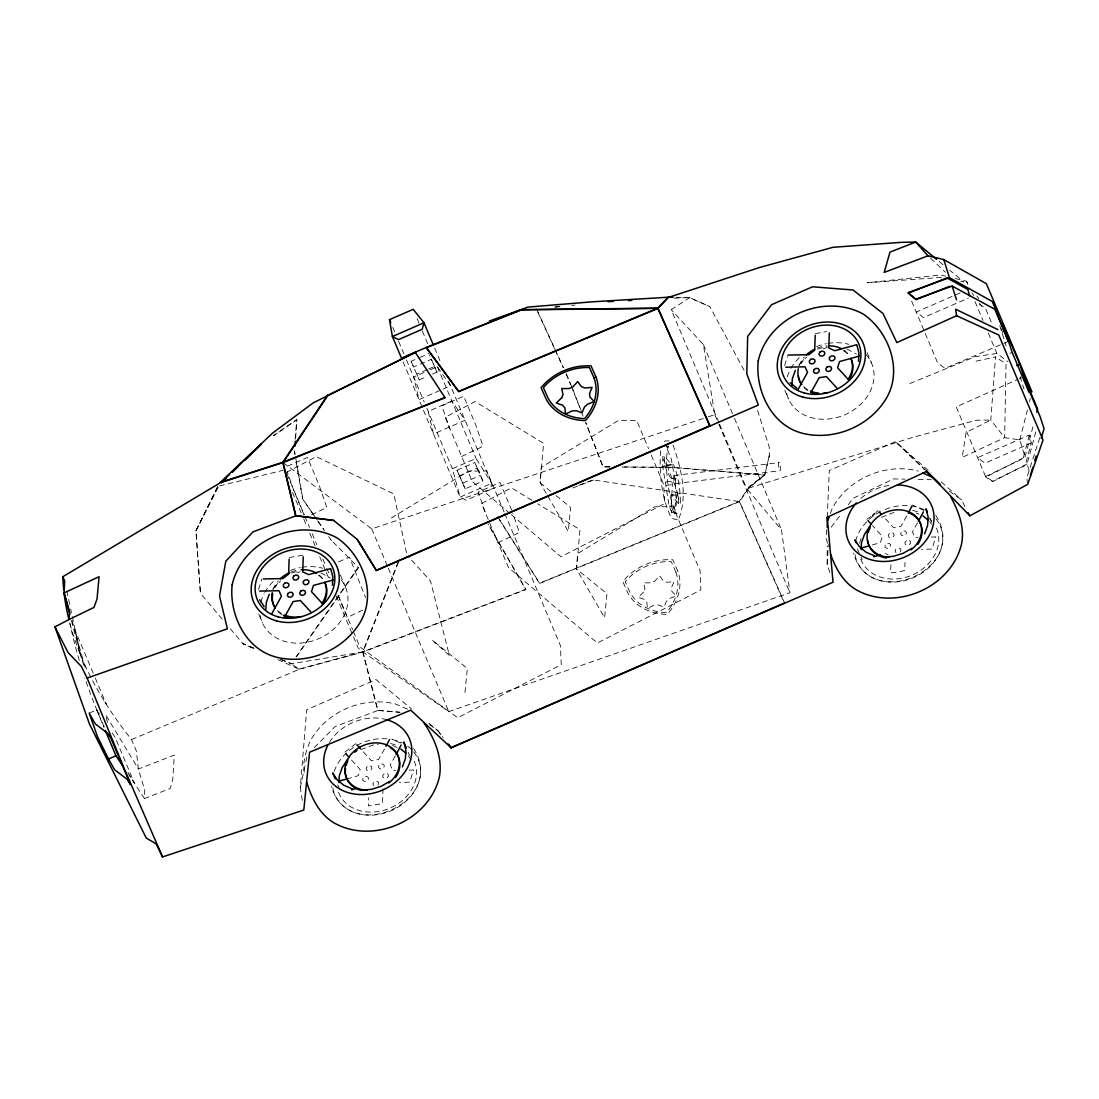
<?xml version="1.0" encoding="UTF-8"?>
<svg xmlns="http://www.w3.org/2000/svg" width="1099" height="1099" viewBox="0 0 1099 1099"><rect width="100%" height="100%" fill="white"/><g stroke="black" fill="none" stroke-linecap="round" stroke-linejoin="round"><path stroke-width="0.75" stroke-dasharray="5 3.75" d="M829.855 572.538L827.19 564.474L827.217 545.915M497.668 516.571L539.719 583.404L739.558 501.597L748.804 488.08L764.767 475.043L769.286 455.824L769.273 447.114L756.964 408.581M671.777 512.422L669.167 506.227L662.724 466.388L662.752 456.635L664.716 456.401L671.901 465.083L673.591 464.712C678.426 476.774 680.418 490.333 680.363 503.301L678.385 503.548L671.214 494.852L671.777 512.422L673.742 512.175L677.286 494.097L671.214 494.852M673.742 512.175L671.132 505.98L672.409 484.632C671.118 474.727 661.79 467.089 664.716 456.401M678.385 503.548C679.429 489.975 670.624 478.381 667.505 465.468L665.815 465.839L662.752 456.635M383.002 788.78L382.452 803.589L368.344 805.924L368.728 797.792M107.455 722.4L105.696 714.858L138.364 768.998L174.288 755.123L172.845 778.806L170.249 788.478L144.491 798.561L144.725 790.085L138.364 768.998L136.317 750.864L131.509 739.6A724.681 361.832 12.7 0 1 91.519 678.633M827.259 517.244L829.292 470.523L895.493 441.661L931.059 472.955M890.946 564.721L890.561 572.854L897.828 572.194L904.656 570.518L905.04 562.468M826.558 529.787L826.132 537.906L828.261 546.368M827.19 564.474L828.33 544.664M976.104 361.186L995.529 356.9L990.79 420.038L1004.665 437.649L1019.803 439.888L1025.024 456.937L985.83 477.145L956.226 406.932L1017.811 379.402M295.164 439.339L296.73 419.488L273.5 435.479M295.617 437.869L297.046 419.681L273.816 435.671M302.294 800.415L300.288 787.598L306.69 709.748L375.995 679.553L411.685 709.061M660.54 450.672C659.221 472.419 661.158 495.319 670.088 515.404C671.503 518.893 676.682 521.242 679.333 517.766M464.973 692.466L467.35 668.426L432.113 640.016L449.381 655.499L430.561 581.165L408.086 556.149M300.288 787.598L307.418 754.697M769.259 455.728L764.712 474.933L746.702 488.602L781.526 529.924L789.879 592.746L448.777 711.602L362.958 651.927L358.164 647.998L352.861 635.414M258.553 589.517L261.905 578.994M784.645 365.624L787.461 356.488M1019.803 439.888L1027.373 410.092M1029.475 401.822L1030.312 398.511M1025.024 456.937L1033.692 423.843M1029.323 435.122L1023.142 458.599L985.556 476.513L992.562 481.128L1025.202 465.523L1031.26 443.007L1029.323 435.122L977.615 457.665L984.992 463.187L1031.26 443.007M1029.049 470.413L1027.098 463.902L1036.467 429.517M1039.791 437.649L1026.741 477.928L1027.455 482.749M666.145 446.647L668.192 446.51C663.837 464.369 668.329 502.009 677.204 513.59L674.552 513.219L675.638 512.958L673.921 514.277L675.212 512.546L674.662 513.453L676.297 504.139L675.39 481.898L671.187 458.558L666.104 446.4L666.873 447.142M830.336 513.604L832.286 508.219C848.373 478.573 885.148 462.693 917.802 470.935L918.338 471.155M398.113 562.097L362.684 651.858L377.658 710.297L399.693 712.166M398.429 562.29L363 652.05L377.974 710.476L400.009 712.358M377.987 785.057L378.784 783.134L377.85 781.471L375.734 781.046L373.66 782.117L372.863 784.04L373.797 785.703M900.205 551.986L901.001 550.049L900.067 548.401L897.938 547.975L895.877 549.033L895.067 550.97L896.001 552.632M222.204 619.149L200.444 593.336L195.938 530.831L217.849 486.198M217.904 486.308L195.965 530.899L200.444 593.336M668.192 446.524L667.643 447.43L668.59 446.139M679.003 518.206C687.974 495.306 681.037 467.542 673.014 445.013M195.938 530.831L219.003 485.662M384.499 749.051L378.551 759.546L371.338 760.645L361.447 749.848M395.297 755.961L390.227 764.877L392.686 770.413L395.681 770.413M906.716 515.981L900.768 526.476L893.542 527.575L883.665 516.777M917.5 522.89L912.445 531.806L914.89 537.342L917.899 537.342M358.164 567.414L296.098 656.735M272.799 589.023L280.643 580.904M798.877 365.129L806.721 356.996M499.18 519.291L539.403 583.226L739.242 501.405L748.488 487.901L764.451 474.85L671.104 467.254L621.649 466.896M296.414 656.927L358.48 567.606L330.25 539.142M669.154 440.974L665.225 440.891L662.752 443.24M831.187 527.177L841.202 514.016M848.208 504.812L853.222 498.232L893.556 478.903L905.081 479.15M314.341 747.65L335.113 726.521L377.974 710.476M355.87 743.625L344.605 752.348M875.917 512.505L878.087 510.554M866.809 519.278L871.493 516.187M718.911 422.675L671.269 309.671L689.595 297.692L709.858 306.662M391.381 517.931L468.408 471.1L486.843 471.018L504.07 511.9M360.719 749.642L373.275 744.957L378.193 744.531M881.467 517.409L893.872 512.381M286.331 472.378L316.306 456.662L393.772 493.904L406.973 554.899M1027.098 463.902L992.754 481.596L985.83 477.145M311.47 514.827L326.843 507.491L319.136 485.209L307.459 457.486L287.169 466.333M461.539 456.538L483.065 446.263L475.359 423.98L463.682 396.258L441.825 405.792L449.862 428.816M497.916 542.782L519.429 532.52L512.835 513.412M362.711 610.069L347.339 617.404L338.245 595.85M1019.35 378.715L1023.966 376.655M432.553 374.058L436.99 372.135L431.412 359.249L413.526 367.025L411.108 361.283L418.513 358.054M419.997 357.409L428.885 353.535M427.181 369.621L416.809 374.141L419.227 379.869L426.632 376.641M428.651 368.976L434.572 366.393M424.049 372.492L413.677 376.998L418.994 399.61L441.551 389.774M429.97 369.91L437.375 366.681L450.576 385.845L443.062 389.128M448.584 381.119L491.679 483.326L460.096 497.105L452.362 468.751L476.059 458.434L491.679 483.326L489.866 489.879L466.182 500.196L460.096 497.105L403.031 361.763M457.047 470.235L474.823 462.487L480.51 475.345L482.928 481.087L465.165 488.821L457.047 470.235L465.165 488.821M459.464 475.977L477.241 468.229L474.823 462.487M462.748 483.093L480.51 475.345M338.547 561.891L349.468 557.124L365.555 597.581M960.1 292.952L916.223 312.075L923.6 317.584L968.329 298.09M89.198 713.141L96.616 709.899L99.363 713.965M1008.415 341.418L945.016 368.357L937.612 362.807L910.274 297.939M1009.816 353.383L1012.179 352.381M131.509 739.6L299.244 669.318L363 652.05L525.968 589.559L488.437 524.305M909.876 383.524L975.211 356.68L996.889 353.452L1007.989 361.75M578.706 485.387L593.062 479.906L739.558 501.597L784.741 603.172M572.648 487.997L593.391 480.098M283.144 462.652L371.737 528.866L706.657 417.345M708.292 416.809L714.79 414.639L703.374 344.578L671.269 309.671M823.124 348.891L826.338 347.875M297.046 572.785L300.247 571.782M748.804 488.08L913.159 437.265L976.365 420.244L990.79 420.038L966.021 432.498L962.216 457.404L1004.665 437.649L1006.025 364.016L995.529 356.9M872.221 545.022L880.381 542.645L882.401 536.422L872.441 525.542M346.735 779.054L358.178 775.715L360.184 769.492L350.224 758.612M298.928 669.126L362.684 651.858L525.652 589.366L488.121 524.113M815.307 333.643L826.503 331.568M219.539 485.909L283.226 470.262M289.229 557.536L303.324 555.201M362.958 651.927L291.469 663.755L280.492 659.208M666.571 464.987L672.657 464.245M662.724 466.388L664.689 466.141M665.815 465.839L671.901 465.083M674.127 475.537L779.054 462.583M671.269 478.752L677.341 477.996M665.76 481.939L671.846 481.197M675.02 483.656A4.094 0.769 83 0 0 675.047 477.722A4.094 0.769 83 0 0 673.66 477.419A4.094 0.769 83 0 0 675.02 483.656L779.96 470.702A4.094 0.769 83 0 0 779.974 464.767A4.094 0.769 83 0 0 778.587 464.465A4.094 0.769 83 0 0 779.96 470.702M666.324 485.387L672.409 484.632M678.426 493.794L680.391 493.561M670.637 495.622L676.723 494.866M669.167 506.227L671.132 505.98M554.707 307.006L561.383 306.291M555.022 307.198L563.361 306.305M571.714 305.412L575.052 305.055M941.417 277.401L867.386 282.745L940.785 274.997L945.593 276.165M674.03 298.186L689.54 297.582L709.817 306.566L745.671 373.262M931.306 537.081L935.744 536.903L931.979 549.06L921.566 549.473M409.103 770.152L413.526 769.973L409.776 782.131L399.349 782.557M676.228 297.293L689.54 297.582M609.711 466.8L602.884 466.745L585.588 422.552M610.027 466.993L603.2 466.938L585.918 422.744M621.965 467.075L671.42 467.446L764.767 475.043M918.256 479.425L931.416 479.714M960.746 281.371L963.96 282.045L949.632 270.162M955.21 278.5L966.433 281.207L969.277 285.245M924.08 510.582L912.5 505.1M400.476 743.089L391.78 738.981M253.828 648.149L242.852 643.602L229.801 628.133M253.869 648.231L242.879 643.671L253.553 648.52M280.533 659.304L291.51 663.865M846.958 349.015L856.533 354.125M916.113 513.013L918.874 514.195M320.881 572.909L330.456 578.019M407.523 709.075L395.585 704.019C362.945 695.763 326.169 711.644 310.069 741.289L309.836 741.839C305.769 752.087 301.785 763.791 304.835 774.836M392.522 745.493L398.058 747.856M277.923 659.606L299.244 669.318L291.194 663.672M885.176 553.443L888.171 554.816M979.195 303.956L985.363 308.091L991.353 322.295M531.889 500.279L511.488 487.846L481.513 503.562L508.535 567.634L597.334 643.011L700.915 589.902L700.063 570.821L673.041 506.735L654.606 506.804L577.593 553.649L576.508 569.048L604.601 617.734L606.991 593.694L576.508 569.048L579.97 529.622L537.713 503.837M949.344 491.198L961.543 499.798L965.128 506.955M429.736 724.639L438.13 730.917L443.172 737.443M550.75 491.377L540.145 482.804L541.216 467.405L618.242 420.56L636.678 420.477L648.534 448.612M556.053 495.663L570.628 507.45L568.238 531.476L547.81 496.075M939.205 261.507L944.412 265.834M428.871 723.266L438.13 730.917M510.046 513.535L472.172 481.389L445.15 417.304L475.125 401.588L543.607 443.364L540.145 482.804L546.959 494.605M511.351 514.634L560.971 556.753L664.552 503.644L663.7 484.563L651.171 454.862M941.225 481.898L961.543 499.798M930.51 258.169L945.483 272.25M925.55 470.207L895.493 441.661L924.905 469.864M437.814 730.725L442.856 737.25M971.846 292.829L973.81 295.521M979.731 303.599L981.695 306.305M976.846 296.002L978.742 298.681M317.199 519.951L302.898 499.18L295.425 456.071M318.161 521.338L323.889 529.636M328.656 536.559L332.475 542.095M314.026 515.61L302.568 499.001L295.974 460.852M317.845 521.146L324.521 530.831M112.208 732.951L114.955 737.017L134.298 782.886L128.803 774.754M929.672 521.379L931.485 524.168M408.361 755.851L411.081 760.027M104.886 702.041L106.328 704.267L93.896 674.772M536.669 309.149L563.499 367.808M566.328 373.976L572.318 388.016M537.768 312.047L554.707 349.097M555.421 350.636L563.183 367.616M566.012 373.784L570.766 384.664M783.01 599.862L739.242 501.405M861.053 557.275L862.138 559.721M436.99 372.135L429.489 354.977M477.241 468.229L482.928 481.087M411.108 361.283L419.227 379.869M857.344 548.923L859.308 553.346M1001.079 328.67L1003.016 333.272M966.433 281.207L967.752 284.353M975.033 301.634L982.987 320.482M988.276 333.038L996.889 353.452M867.111 352.587L871.452 362.904M935.771 515.445C970.238 568.293 870.381 613.324 853.483 553.058M929.781 517.849L931.677 522.341M784.81 390.2L788.546 399.047M703.374 344.578L733.844 416.837M734.503 418.403L781.526 529.924M719.57 424.241L746.702 488.602M714.79 414.639L718.114 422.524M718.773 424.09L789.879 592.746M511.736 510.238L500.045 482.516L478.189 492.036L486.225 515.074M504.743 513.467L560.421 645.553L561.273 664.634L457.706 717.743L359.909 646.899L353.287 631.183M434.627 347.998L440.603 362.189M417.112 318.628L419.076 323.285M422.346 331.033L428.225 344.976M437.375 366.681L476.059 458.434M392.769 327.406L394.733 332.063M398.649 341.363L403.882 353.754M406.493 359.95L424.228 402.028M426.865 408.279L452.362 468.751M371.737 528.866L387.672 566.672M388.332 568.252L448.777 711.602M340.402 575.011L345.374 586.797M413.554 748.515C448.021 801.363 348.163 846.395 331.266 786.128M408.196 752.417L409.46 755.411M286.99 473.944L304.231 514.827M304.89 516.406L309.533 527.41M312.185 533.702L316.828 544.706M322.79 558.855L326.101 566.713M326.774 568.293L329.425 574.571M338.039 595.012L352.628 629.603M304.025 514.689L293.639 490.044L287.21 471.622M292.513 492.283L303.118 517.45M303.777 519.016L307.102 526.888M309.753 533.18L315.056 545.763M319.699 556.767L325.661 570.931M326.334 572.497L328.986 578.788M336.28 596.098L352.188 633.835M337.764 784.892L339.66 789.398M258.732 614.094L262.469 622.941M93.236 673.22L74.924 629.768L80.502 655.128L84.541 667.56M96.616 709.899L103.952 727.304M572.936 389.596L582.209 413.265M571.384 386.244L580.657 409.927M581.275 411.507L583.129 416.233M677.286 494.097L680.363 503.301M1020.078 376.559L1024.021 389.156M999.788 325.592L1006.176 346.02M72.012 620.44L85.392 668.329M71.449 620.729L80.502 655.128L70.679 609.025M66.805 590.905L70.322 607.376M294.573 451.098L295.136 454.409M294.257 450.906L294.82 454.23M144.491 798.561A1491.288 861.753 -23.9 0 1 127.951 772.35M104.213 726.879A1491.288 861.753 -23.9 0 1 84.87 678.028M79.307 660.444A1491.288 861.753 -23.9 0 1 69.718 622.872M860.902 498.369A45.224 36.913 -22.9 0 1 889.531 485.373M413.691 751.95A45.224 36.913 -22.9 0 1 390.502 811.035A45.224 36.913 -22.9 0 1 332.544 785.634M334.22 771.416A45.224 36.913 -22.9 0 1 355.485 746.235M356.955 745.397A45.224 36.913 -22.9 0 1 390.612 739.256M392.178 739.545A45.224 36.913 -22.9 0 1 402.289 742.965M407.702 746.262A45.224 36.913 -22.9 0 1 411.507 749.532M414.199 761.126A40.924 33.396 -22.9 0 1 387.741 809.015A40.924 33.396 -22.9 0 1 337.736 789.7M390.447 743.583A40.924 33.396 -22.9 0 1 398.223 745.919M866.177 354.785A45.224 36.913 -22.9 0 1 845.845 414.323A45.224 36.913 -22.9 0 1 786.293 391.299M787.324 376.902A45.224 36.913 -22.9 0 1 790.112 369.896M790.84 368.536A45.224 36.913 -22.9 0 1 799.715 357.271M816.598 346.583A45.224 36.913 -22.9 0 1 826.283 343.699M827.918 343.41A45.224 36.913 -22.9 0 1 848.744 344.33M341.157 579.915A45.224 36.913 -22.9 0 1 318.875 638.615A45.224 36.913 -22.9 0 1 260.202 615.206M260.861 602.225A45.224 36.913 -22.9 0 1 264.035 593.79M264.749 592.443A45.224 36.913 -22.9 0 1 273.637 581.179M290.521 570.477A45.224 36.913 -22.9 0 1 300.206 567.592M301.84 567.304A45.224 36.913 -22.9 0 1 322.666 568.238M329.37 742.484A45.224 36.913 -22.9 0 1 386.491 719.625M935.895 518.879A45.224 36.913 -22.9 0 1 912.72 577.964A45.224 36.913 -22.9 0 1 854.747 552.55M855.599 541.189A45.224 36.913 -22.9 0 1 873.485 515.912M876.26 514.044A45.224 36.913 -22.9 0 1 880.67 511.53M885.258 509.441A45.224 36.913 -22.9 0 1 924.506 509.895M281.976 614.684A27.997 22.845 -22.9 0 1 277.182 610.769M274.874 587.69A27.997 22.845 -22.9 0 1 278.72 582.058M291.661 573.101A27.997 22.845 -22.9 0 1 300.123 571.04M318.49 575.272A27.997 22.845 -22.9 0 1 321.966 578.335M281.481 613.544A27.997 22.845 -22.9 0 1 276.687 609.615M273.088 589.559A27.997 22.845 -22.9 0 1 278.239 580.904M291.18 571.961A27.997 22.845 -22.9 0 1 299.642 569.886M319.26 575.079A27.997 22.845 -22.9 0 1 323.326 579.585M936.417 528.056A40.924 33.396 -22.9 0 1 910.796 575.615A40.924 33.396 -22.9 0 1 860.366 558.045M859.665 543.304A40.924 33.396 -22.9 0 1 861.479 537.301M912.665 510.513A40.924 33.396 -22.9 0 1 920.426 512.848M929.534 518.604A40.924 33.396 -22.9 0 1 931.636 520.706M808.053 390.791A27.997 22.845 -22.9 0 1 803.259 386.862M800.951 363.796A27.997 22.845 -22.9 0 1 804.798 358.15M817.738 349.207A27.997 22.845 -22.9 0 1 827.629 347.023M843.249 350.526A27.997 22.845 -22.9 0 1 848.043 354.441M807.573 389.637A27.997 22.845 -22.9 0 1 802.765 385.722M799.165 365.665A27.997 22.845 -22.9 0 1 804.317 357.01M817.258 348.067A27.997 22.845 -22.9 0 1 827.149 345.869M844.087 350.224A27.997 22.845 -22.9 0 1 849.403 355.691M90.722 677.053A724.681 361.832 12.7 0 1 69.649 622.46M643.616 592.059L638.244 597.307L644.605 599.518L646.858 602.266L647.393 608.406L654.056 605.192L658.287 605.027L663.947 607.088L666.241 601.565L669.209 598.584L676.105 595.892L671.901 591.331L671.393 587.841L674.044 581.701L666.75 582.264L663.274 580.876L659.62 575.89L654.729 581.206L650.938 582.855L643.684 582.827L644.921 588.885L643.616 592.059M362.931 778.174L362.821 780.125L364.36 781.375L366.626 781.183L368.302 779.658L368.412 777.694L366.874 776.444L364.607 776.636L362.931 778.174M885.148 545.09L885.038 547.055L886.563 548.305L888.83 548.113L890.52 546.588L890.616 544.623L889.091 543.373L886.824 543.565L885.148 545.09M378.921 765.289L378.468 767.253L379.718 768.723L381.944 768.847L383.839 767.528L384.293 765.563L383.043 764.093L380.817 763.97L378.921 765.289M901.139 532.218L900.672 534.183L901.922 535.653L904.147 535.776L906.043 534.457L906.51 532.493L905.26 531.009L903.035 530.899L901.139 532.218M367.231 766.511L366.104 768.352L366.709 770.165L368.687 770.88L370.871 770.083L371.998 768.242L371.393 766.443L369.415 765.728L367.231 766.511M889.448 533.441L888.322 535.282L888.912 537.081L890.891 537.809L893.089 537.013L894.201 535.172L893.611 533.372L891.632 532.644L889.448 533.441M384.142 773.806L382.713 775.496L382.96 777.405L384.746 778.408L386.999 777.913L388.414 776.21L388.167 774.3L386.395 773.298L384.142 773.806M906.345 540.722L904.93 542.425L905.178 544.335L906.95 545.338L909.203 544.829L910.631 543.126L910.37 541.23L908.598 540.227L906.345 540.722M451.881 401.08L428.184 411.411L433.501 434.023L465.083 420.258L451.881 401.08M677.863 571.219L672.78 559.748A50.733 41.405 -22.9 0 0 622.803 581.536L627.886 593.007A53.343 43.52 -22.9 0 0 667.189 614.41A53.329 43.52 -22.9 0 0 677.863 571.219M675.912 572.139L671.255 561.616A48.59 39.646 -22.9 0 0 625.221 581.687L629.892 592.21A51.186 41.762 -22.9 0 0 666.42 612.679A51.186 41.776 -22.9 0 0 675.912 572.139"/><path stroke-width="1.5" d="M827.245 527.369L827.259 517.244L926.745 471.347L940.016 484.178M289.147 559.144L288.625 574.049L282.91 578.569L263.389 578.939M303.255 556.836L302.733 571.878L308.709 574.612L330.085 568.76M815.224 335.25L814.702 350.155L809.001 354.675L787.983 355.101M829.333 332.942L828.811 347.985L834.787 350.718L856.162 344.852M265.889 609.492L266.26 602.678L269.241 594.229M332.406 585.272L332.86 576.755L330.758 568.732M338.904 782.68L339.275 775.853L342.27 767.404L347.586 759.601M791.967 385.598L792.338 378.784L795.333 370.336M858.484 361.379L858.937 352.861L856.835 344.839M861.121 549.61L861.479 542.782L864.473 534.334L869.804 526.531M294.958 446.139L295.356 441.18M827.259 517.244L833.042 582.223L451.222 747.87L410.779 710.146L309.575 752.211L303.805 810.018L162.556 856.932L156.195 843.936L146.236 838.015L89.404 723.87L54.95 626.828L69.017 619.561L69.704 612.184L64.099 592.869L64.704 581.028L62.835 576.714L220.542 482.653L283.102 462.528L445.081 397.728L415.216 352.271L313.215 402.866L272.538 433.13L220.226 482.461L282.786 462.336L444.765 397.536M1036.728 412.262L1037.593 408.952L1023.966 376.655M1030.491 475.29L1032.826 467.24M1034.709 460.811L1036.11 455.975M1041.248 438.281L1044.05 428.624L1040.039 416.425L1026.493 384.293M402.426 766.91L405.421 758.461L405.874 749.93L403.773 741.921L406.3 747.911M828.055 520.047L829.196 516.832M924.63 533.839L927.625 525.391L928.092 516.86L925.976 508.851L927.24 511.846M271.961 613.434L281.44 596.249L278.981 590.712L259.625 591.097M284.27 617.528L293.117 601.593L300.343 600.48L311.333 612.528M385.955 746.331L389.568 739.531M396.135 754.464L401.149 744.998M798.039 389.527L807.518 372.355L805.072 366.819L785.703 367.203M811.076 392.261L819.195 377.699L826.421 376.586L837.411 388.634M908.159 513.26L911.772 506.46M918.352 521.393L923.352 511.928M327.681 395.049L282.786 462.336L295.576 515.61L333.505 520.335L357.463 539.582L376.462 570.546L758.337 405.05L746.798 373.784L747.663 336.459L771.608 304.67L812.559 286.798L853.058 289.985L882.978 313.462L896.839 342.586L956.583 315.729L998.744 334.989L1043.033 440.026L1027.689 484.357L969.881 515.829L926.745 471.347M672.973 297.266L668.096 297.238L657.765 308.173L458.53 391.423L426.137 347.504L403.168 357.367M222.383 481.335L229.664 474.328M232.095 471.993L261.205 443.955M221.49 482.695L226.339 478.024M232.411 472.185L238.469 466.333M244.541 460.495L261.521 444.147M872.661 515.417L874.831 513.467M389.815 781.334L381.051 786.334L371.421 789.357L361.571 790.208M912.019 548.264L903.268 553.264L893.624 556.286L883.775 557.138M415.532 352.463L327.997 395.242L283.102 462.528L295.892 515.802L333.821 520.528M69.017 619.561L93.91 607.431L97.055 599.037L99.061 576.7L64.099 592.869L69.718 614.176M1016.63 365.541L1019.707 364.167L1002.892 324.274L1012.179 352.381L1029.007 392.316L1019.707 364.167M401.712 358.617L392.398 336.541L389.499 319.658L413.197 309.327L423.98 322.763L433.294 344.839M108.54 759.011L114.639 769.781L127.154 779.315L130.438 784.576L111.095 738.693L107.812 733.431L95.297 723.911L89.198 713.141L97.495 736.673L108.54 759.011L115.958 755.782L122.374 765.261M784.425 602.98L450.906 747.677L448.9 745.067M426.137 347.504L521.269 309.63L657.765 308.173L709.72 425.794L376.146 570.354L357.148 539.389M949.66 286.358L916.044 299.642L908.282 293.227L946.953 277.896L967.931 289.532L969.483 295.837M1031.988 391.89L986.366 283.679L943.78 259.57L928.009 255.82L884.214 272.401L889.97 252.097L915.742 242.068L936.595 259.35M295.892 515.802L253.031 531.834L225.817 561.191L219.525 596.043L227.397 628.793L87.137 678.056L81.326 666.379L68.014 652.476L54.95 626.828M949.44 277.649L908.021 292.595L915.838 299.175L952.119 286.07L994.87 309.286L1008.415 341.418L992.287 301.483L949.44 277.649L943.78 259.57M489.261 321.073L528.069 307.074L592.952 301.772L668.096 297.238M873.746 556.795L880.272 554.885M351.529 789.865L356.433 788.423M859.294 356.09L839.581 361.53L837.562 367.739L848.648 379.869M333.217 579.984L313.503 585.424L311.484 591.647L322.57 603.777M860.668 548.085L868.952 545.983M338.451 781.155L346.735 779.054M608.187 301.648L613.242 301.387M628.436 300.59L631.815 300.412M922.611 472.968L932.598 477.213M874.378 555.737L866.081 552.22L859.445 546.78L854.912 539.829L856.176 542.824M352.175 788.821L343.863 785.29L337.228 779.864L332.695 772.899L335.222 778.903M997.823 329.576L955.622 309.231L956.583 315.729M790.291 382.782L796.926 388.208M923.036 515.953L928.339 520.294M400.819 749.023L406.135 753.365M926.127 471.045L939.604 483.972M879.2 511.791L881.425 514.291M867.935 520.528L871.315 524.292M356.983 744.875L360.335 748.598M345.732 753.598L349.097 757.362M928.009 255.82L915.742 242.068L901.359 242.343L833.056 247.289L759.464 267.51L668.412 297.431L658.081 308.366L458.846 391.615L426.453 347.696L521.585 309.822L658.081 308.366L710.036 425.986M448.2 743.954L451.222 747.87M950.539 496.487C958.424 510.884 964.991 527.465 961.515 544.129C951.198 587.69 895.369 611.731 856.437 589.929C843.07 582.127 835.57 568.224 830.542 554.075M423.994 722.895C434.572 738.638 442.979 757.912 439.312 777.199C428.981 820.761 373.165 844.815 334.22 823C319.479 814.318 311.676 798.314 306.855 782.515M259.68 599.724L264.213 606.675M968.219 512.821L969.881 515.829M162.556 856.932L123.912 767.83L87.137 678.056M389.499 319.658L390.818 322.763M105.284 730.464L115.958 755.782M952.119 286.07L956.515 299.835M897.746 484.934A45.224 36.913 -22.9 0 1 931.334 531.037A45.224 36.913 -22.9 0 1 867.812 558.732A45.224 36.913 -22.9 0 1 856.286 502.999M367.286 790.263A27.997 22.845 -22.9 0 1 347.215 760.123A27.997 22.845 -22.9 0 1 388.964 746.029A27.997 22.845 -22.9 0 1 388.826 782.996M390.186 747.595A27.997 22.845 -22.9 0 1 395.558 777.488M360.98 790.415A27.997 22.845 -22.9 0 1 345.471 768.517M346.103 765.44A27.997 22.845 -22.9 0 1 347.888 760.865M354.743 752.238A27.997 22.845 -22.9 0 1 356.996 750.452M386.491 719.625A45.224 36.913 -22.9 0 1 407.647 767.349A45.224 36.913 -22.9 0 1 349.015 792.901A45.224 36.913 -22.9 0 1 327.859 745.177M325.235 583.363A27.997 22.845 -22.9 0 1 322.543 604.313M287.965 617.24A27.997 22.845 -22.9 0 1 283.363 615.454M275.327 608.365A27.997 22.845 -22.9 0 1 272.717 593.79M324.755 582.223A27.997 22.845 -22.9 0 1 322.048 603.172M299.972 616.731A27.997 22.845 -22.9 0 1 284.366 615M274.846 607.225A27.997 22.845 -22.9 0 1 272.236 592.649M280.19 578.871A27.997 22.845 -22.9 0 1 289.834 572.51M301.071 569.763A27.997 22.845 -22.9 0 1 316.677 573.266M889.503 557.193A27.997 22.845 -22.9 0 1 869.419 527.039A27.997 22.845 -22.9 0 1 911.181 512.958A27.997 22.845 -22.9 0 1 911.044 549.926M909.519 513.068A27.997 22.845 -22.9 0 1 917.761 544.417M886.522 558.045A27.997 22.845 -22.9 0 1 867.606 540.062M868.32 532.356A27.997 22.845 -22.9 0 1 870.106 527.795M851.313 359.469A27.997 22.845 -22.9 0 1 848.62 380.419M817.368 394.033A27.997 22.845 -22.9 0 1 810.925 392.247M801.418 384.471A27.997 22.845 -22.9 0 1 798.465 376.05M850.832 358.315A27.997 22.845 -22.9 0 1 848.14 379.265M827.465 392.577A27.997 22.845 -22.9 0 1 823.178 393.14M818.618 393.099A27.997 22.845 -22.9 0 1 810.444 391.107M801.803 384.554A27.997 22.845 -22.9 0 1 798.314 368.756M806.268 354.977A27.997 22.845 -22.9 0 1 814.579 349.221M829.979 345.828A27.997 22.845 -22.9 0 1 841.367 348.603M68.866 619.383A724.681 361.832 12.7 0 1 64.099 593.226M63.742 589.902A724.681 361.832 12.7 0 1 62.835 576.714M561.699 397.769L556.328 403.017L562.688 405.243L564.941 407.976L565.477 414.131L572.153 410.902L576.371 410.751L582.03 412.812L584.325 407.289L587.292 404.308L594.188 401.602L589.984 397.055L589.476 393.566L592.127 387.411L584.833 387.988L581.357 386.601L577.703 381.6L572.813 386.93L569.021 388.579L561.768 388.551L563.004 394.596L561.699 397.769M232.15 584.723C229.073 614.039 245.091 648.808 275.547 656.914L276.083 657.12C308.723 665.376 345.512 649.482 361.598 619.85L361.832 619.3C376.119 591.358 361.887 555.132 337.448 538.139C298.516 516.324 242.687 540.378 232.37 583.94L232.15 584.723M303.365 581.467L303.269 583.432L304.794 584.682L307.061 584.489L308.737 582.965L308.846 581L307.322 579.75L305.041 579.942L303.365 581.467M758.228 360.815C755.15 390.131 771.182 424.915 801.624 433.02L802.16 433.226C834.814 441.468 871.589 425.588 887.676 395.942L887.91 395.406C902.197 367.451 887.965 331.239 863.526 314.232C824.593 292.43 768.764 316.471 758.447 360.046L758.228 360.815M829.443 357.573L829.347 359.538L830.871 360.788L833.138 360.596L834.814 359.071L834.924 357.106L833.399 355.856L831.132 356.049L829.443 357.573M287.842 593.597L287.375 595.576L288.625 597.045L290.85 597.155L292.746 595.85L293.199 593.886L291.963 592.402L289.738 592.292L287.842 593.597M813.919 369.704L813.452 371.682L814.702 373.152L816.928 373.262L818.824 371.957L819.291 369.978L818.041 368.508L815.815 368.399L813.919 369.704M423.98 322.763L422.167 329.315L398.484 339.632L392.398 336.541L423.98 322.763M293.68 576.082L292.883 578.005L293.818 579.668L295.947 580.093L298.008 579.022L298.818 577.099L297.884 575.436L295.755 575.011L293.68 576.082M819.758 352.188L818.961 354.112L819.895 355.774L822.025 356.186L824.085 355.128L824.896 353.205L823.962 351.543L821.832 351.117L819.758 352.188M300.796 591.056L299.67 592.883L300.274 594.696L302.252 595.411L304.437 594.614L305.563 592.787L304.959 590.974L302.994 590.259L300.796 591.056M826.874 367.148L825.761 368.989L826.352 370.803L828.33 371.517L830.514 370.72L831.641 368.879L831.05 367.08L829.072 366.365L826.874 367.148M284.668 583.226L283.254 584.929L283.501 586.839L285.273 587.841L287.54 587.333L288.955 585.63L288.707 583.72L286.935 582.731L284.668 583.226M810.76 359.332L809.331 361.035L809.592 362.945L811.364 363.934L813.617 363.439L815.032 361.736L814.785 359.826L813.013 358.823L810.76 359.332M596.139 377.397L591.056 365.926A50.733 41.405 -22.9 0 0 541.079 387.713L546.162 399.184A53.329 43.52 -22.9 0 0 585.465 420.587A53.343 43.52 -22.9 0 0 596.139 377.397M594.092 378.083L589.435 367.574A48.59 39.646 -22.9 0 0 543.401 387.631L548.071 398.154A51.186 41.776 -22.9 0 0 584.599 418.623A51.186 41.762 -22.9 0 0 594.092 378.083M802.558 396.973A45.224 36.913 -22.9 0 0 865.215 351.611A45.224 36.913 -22.9 0 0 796.116 332.406A45.224 36.913 -22.9 0 0 802.558 396.973M276.481 620.866A45.224 36.913 -22.9 0 0 339.138 575.505A45.224 36.913 -22.9 0 0 270.038 556.314A45.224 36.913 -22.9 0 0 276.481 620.866M278.02 616.814A40.924 33.396 -22.9 0 0 334.714 575.766A40.924 33.396 -22.9 0 0 272.195 558.402A40.924 33.396 -22.9 0 0 278.02 616.814M804.097 392.906A40.924 33.396 -22.9 0 0 860.792 351.872A40.924 33.396 -22.9 0 0 798.272 334.494A40.924 33.396 -22.9 0 0 804.097 392.906"/></g></svg>
